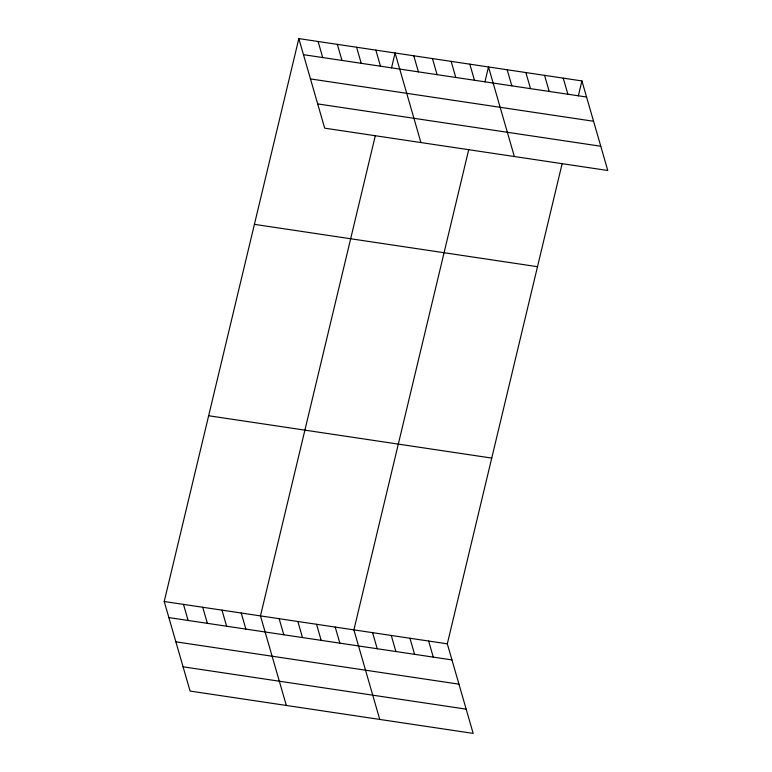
<?xml version="1.0" encoding="UTF-8"?>
<svg xmlns="http://www.w3.org/2000/svg" width="772" height="772" viewBox="0 0 772 772"><rect width="100%" height="100%" fill="white"/><g stroke="black" fill="none" stroke-linecap="round" stroke-linejoin="round"><path stroke-width="1.16" d="M562.18 163.5L447.316 643.838L473.168 733.4L190.076 691.065L164.224 601.504L298.832 38.6L581.924 80.935L607.776 170.496L324.684 128.162L298.832 38.6M375.346 135.554L260.473 615.892L286.325 705.454M391.52 67.897L395.081 52.998L420.933 142.559M468.758 149.527L353.894 629.865L379.747 719.427M484.941 81.871L488.502 66.961L514.355 156.533M578.353 95.844L581.924 80.935M303.473 54.677L586.566 97.021M310.479 78.927L593.562 121.262M317.688 103.911L600.77 146.246M254.413 224.353L537.505 266.697M208.652 415.741L491.735 458.076M164.224 601.504L447.316 643.838M168.865 617.581L451.958 659.915M175.871 641.831L458.954 684.166M183.08 666.815L466.163 709.15M563.242 78.146L567.883 94.223M544.559 75.347L549.201 91.434M525.867 72.558L530.509 88.635M507.185 69.76L511.826 85.837M469.82 64.172L474.462 80.249M451.137 61.374L455.779 77.461M432.455 58.585L437.097 74.662M413.773 55.787L418.414 71.873M375.839 50.112L380.48 66.199M356.587 47.237L361.228 63.314M337.335 44.361L341.977 60.438M318.083 41.476L322.725 57.562M428.634 641.04L433.275 657.126M409.942 638.251L414.583 654.328M391.259 635.452L395.901 651.539M372.577 632.664L377.218 648.741M335.212 627.076L339.854 643.153M316.53 624.278L321.171 640.355M297.847 621.479L302.489 637.566M279.155 618.69L283.797 634.767M241.231 613.016L245.872 629.093M221.979 610.141L226.621 626.217M202.727 607.255L207.369 623.342M183.475 604.379L188.117 620.456"/></g></svg>
